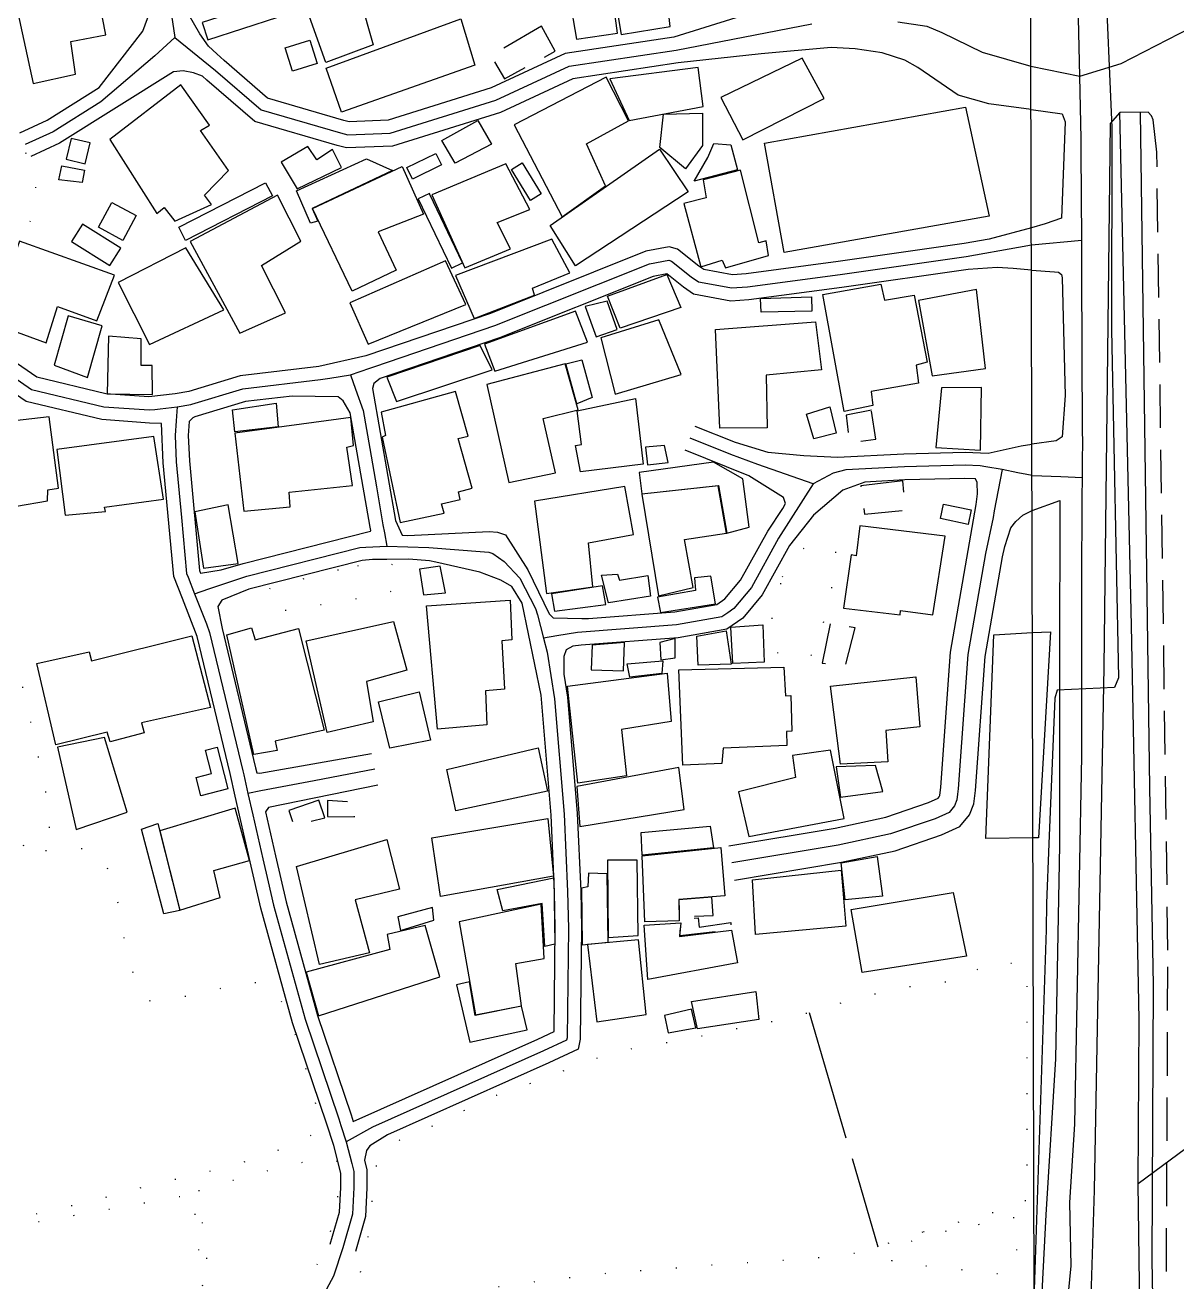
# Model space of a CAD drawing. Header units: millimetres. Extents: x 220021 to 223505, y 489325 to 491820.
# Drawn here: x 222135 to 222267.3, y 489812.1 to 489956.4 of the extents above; entities that cross this region are included whole.
import ezdxf

# ---------------------------------------------------------------- set-up
doc = ezdxf.new("R2010")
doc.units = ezdxf.units.MM
for name, pattern in [('15M2P5', [17.5, 15, -2.5]), ('5M2P5', [7.5, 5, -2.5]), ('AM4', [4, 0, -4])]:
    doc.linetypes.add(name, pattern=pattern)
for name, color, linetype in [('A0013110', 8, 'Continuous'), ('A0013117', 8, 'Continuous'), ('A0023210', 8, 'Continuous'), ('A0033324', 8, '5M2P5'), ('A0033327', 8, 'Continuous'), ('A0073340', 8, 'Continuous'), ('B0014111', 8, 'Continuous'), ('B0014112', 8, 'Continuous'), ('B0014116', 8, '5M2P5'), ('D0015112', 8, '15M2P5'), ('D0025111', 8, 'AM4'), ('F0017114', 8, 'Continuous'), ('zd001', 7, 'Continuous')]:
    doc.layers.add(name, color=color, linetype=linetype)

msp = doc.modelspace()

# ---------------------------------------------------------------- linework, layer by layer
at = {"layer": 'A0013110', "flags": 128}
for points in [[(222134.43, 489944.076), (222137.558, 489945.516), (222143.538, 489949.262), (222148.565, 489955.756), (222149.749, 489958.949), (222150.068, 489962.826), (222150.109, 489964.154), (222150.294, 489970.049), (222150.391, 489971.897), (222151.265, 489982.222), (222151.342, 489986.669), (222150.949, 489992.184), (222150.643, 489993.498), (222148.683, 489997.676), (222147.016, 489998.221), (222146.218, 489998.147), (222145.224, 489997.886), (222140.324, 489997.531), (222124.852, 489996.244), (222111.964, 489993.919)], [(222223.149, 489959.288), (222209.546, 489955.059), (222197.068, 489953.169), (222188.55, 489949.219), (222176.715, 489945.519), (222172.267, 489945.341), (222171.651, 489945.499), (222162.889, 489948.053), (222157.897, 489952.36), (222157.06, 489953.124), (222156.11, 489954.024), (222155.105, 489955.434), (222153.815, 489957.681)], [(222250.563, 489946.732), (222245.73, 489947.4), (222242.187, 489948.404), (222237.576, 489951.583), (222236.048, 489952.416), (222233.469, 489953.243), (222230.379, 489953.715), (222227.602, 489953.862), (222219.582, 489953.153), (222210.054, 489952.101), (222197.941, 489950.267), (222189.633, 489946.415), (222177.231, 489942.537), (222171.948, 489942.326), (222170.859, 489942.605), (222161.423, 489945.356), (222155.905, 489950.116), (222155.406, 489950.572), (222154.39, 489950.975), (222153.182, 489951.192), (222152.09, 489951.078), (222138.987, 489942.871), (222135.684, 489941.351)], [(222250.599, 489933.167), (222245.759, 489931.855), (222242.885, 489931.347), (222228.428, 489929.288), (222217.855, 489927.858), (222216.271, 489927.759), (222212.975, 489928.377), (222212.426, 489928.752), (222209.957, 489930.721), (222209.016, 489930.956), (222206.331, 489930.482), (222188.475, 489923.332), (222174.152, 489918.454), (222168.773, 489917.22), (222159.721, 489916.144), (222153.849, 489914.357), (222152.272, 489914.078), (222149.261, 489913.74), (222144.312, 489914.096), (222136.383, 489915.988), (222131.791, 489919.138)], [(222250.612, 489928.31), (222248.5, 489928.503), (222246.661, 489928.617), (222243.357, 489928.384), (222228.84, 489926.316), (222218.151, 489924.871), (222216.085, 489924.741), (222211.803, 489925.545), (222210.643, 489926.337), (222208.734, 489927.86), (222207.158, 489927.582), (222189.517, 489920.518), (222175.805, 489915.848), (222175.087, 489915.279), (222174.935, 489914.711), (222177.575, 489899.538), (222178.325, 489897.873), (222178.977, 489897.822), (222188.344, 489898.273), (222189.291, 489898.194), (222190.221, 489897.909), (222192.779, 489893.86), (222195.225, 489888.826), (222195.67, 489888.34), (222198.985, 489888.286), (222199.757, 489888.296), (222209.656, 489889.057), (222214.461, 489889.883), (222215.414, 489890.549), (222217.206, 489892.699), (222220.324, 489898.324), (222222.065, 489900.913), (222222.35, 489901.492), (222222.148, 489902.163), (222218.161, 489904.679), (222215.581, 489905.691), (222210.844, 489907.6)], [(222170.089, 489816.399), (222171.15, 489820.103), (222171.289, 489822.942), (222171.288, 489824.564), (222170.482, 489827.743), (222169.633, 489830.325), (222165.754, 489841.82), (222162.124, 489855.002), (222160.88, 489860.333), (222159.172, 489867.86), (222158.581, 489870.463), (222154.797, 489886.231), (222153.106, 489890.575), (222152.119, 489893.112), (222150.906, 489906.167), (222150.691, 489910.688), (222149.322, 489910.728), (222143.854, 489911.121), (222135.145, 489913.199), (222130.094, 489916.664)], [(222211.966, 489910.383), (222216.577, 489908.524), (222220.348, 489907.388), (222224.468, 489906.999), (222228.321, 489906.798), (222235.965, 489907.189), (222242.995, 489907.381), (222245.645, 489907.273), (222249.416, 489908.108), (222250.664, 489908.288)], [(222215.863, 489862.185), (222228.049, 489864.208), (222233.886, 489865.468), (222238.804, 489867.141), (222239.897, 489867.636), (222240.016, 489867.78), (222240.083, 489867.949), (222240.186, 489868.892), (222241.311, 489884.403), (222244.275, 489901.37), (222244.414, 489902.612), (222244.371, 489903.908), (222244.166, 489904.331), (222242.975, 489904.379), (222236.082, 489904.191), (222231.479, 489903.956), (222228.944, 489903.024), (222225.573, 489900.149), (222222.831, 489896.66), (222219.692, 489890.996), (222217.461, 489888.32), (222215.629, 489887.04), (222210.026, 489886.077), (222198.909, 489885.222), (222197.936, 489885.099), (222197.183, 489884.676), (222196.9, 489883.919), (222196.914, 489881.874), (222197.318, 489879.237), (222198.447, 489865.901), (222198.846, 489856.987), (222198.925, 489852.694), (222198.772, 489839.956), (222198.556, 489838.821), (222195.184, 489837.249), (222176.645, 489828.965), (222174.637, 489827.692), (222174.255, 489827.182), (222174.007, 489826.046), (222174.287, 489824.94), (222174.289, 489822.87), (222174.129, 489819.611), (222172.973, 489815.573)], [(222216.518, 489858.239), (222228.798, 489860.278), (222234.956, 489861.607), (222240.277, 489863.417), (222242.398, 489864.378), (222243.504, 489865.726), (222244, 489866.976), (222244.17, 489868.529), (222245.286, 489883.913), (222247.286, 489895.364), (222247.54, 489896.568), (222248.251, 489898.687), (222248.801, 489899.428), (222249.635, 489900.165), (222250.684, 489900.684)], [(222175.556, 489869.154), (222162.988, 489866.584), (222162.651, 489866.084), (222163.803, 489861.006), (222165.032, 489855.741), (222168.624, 489842.698), (222172.479, 489831.273), (222172.732, 489830.502), (222193.938, 489839.979), (222195.783, 489840.838), (222195.925, 489852.685), (222195.847, 489856.892), (222195.452, 489865.707), (222194.287, 489879.482), (222192.114, 489890.034), (222190.924, 489891.974), (222189.66, 489892.673), (222187.277, 489893.589), (222182.219, 489894.76), (222181.485, 489894.924), (222179.115, 489895.11), (222176.596, 489895.075), (222174.943, 489895.052), (222173.729, 489894.955), (222160.724, 489891.666), (222157.641, 489890.389), (222157.155, 489889.671), (222157.666, 489887.129), (222161.503, 489871.145), (222161.638, 489870.547), (222162.007, 489870.508), (222174.83, 489872.77)]]:
    msp.add_lwpolyline(points, dxfattribs=at)
at = {"layer": 'A0013110'}
for points in [[(222250.563, 489946.732), (222254.143, 489946.238), (222254.487, 489945.342), (222254.06, 489934.283), (222252.188, 489933.598), (222250.599, 489933.167)], [(222251.409, 489624.656), (222253.909, 489628.822), (222257.026, 489637.981), (222259.197, 489646.449), (222262.141, 489658.443), (222263.657, 489667.756), (222264.507, 489677.132), (222264.801, 489689.446), (222264.826, 489711.998), (222264.035, 489733.984), (222262.857, 489823.4), (222262.974, 489842.212), (222262.09, 489887.466), (222260.747, 489946.389), (222259.643, 489945.144), (222258.925, 489882.699), (222257.799, 489822.633), (222257.373, 489809.152), (222257.35, 489808.68), (222257.262, 489807.342), (222256.988, 489806.033), (222250.962, 489794.944)], [(222250.612, 489928.31), (222253.255, 489928.115), (222253.718, 489928.059), (222254.043, 489927.8), (222254.132, 489927.409), (222254.491, 489913.905), (222254.151, 489909.147), (222253.448, 489908.688), (222250.664, 489908.288)], [(222250.684, 489900.684), (222253.854, 489901.847), (222253.831, 489883.083), (222253.848, 489862.236), (222253.362, 489837.722), (222252.247, 489819.798), (222251.842, 489811.629), (222251.695, 489806.952), (222250.937, 489804.477)]]:
    msp.add_lwpolyline(points, dxfattribs=at)
at = {"layer": 'A0013110', "flags": 128}
msp.add_lwpolyline([(222157.563, 489893.881), (222160.066, 489894.594), (222174.716, 489898.299), (222174.73, 489898.394), (222174.661, 489898.785), (222172.38, 489911.897), (222171.566, 489913.273), (222170.987, 489913.736), (222165.693, 489913.833), (222160.34, 489913.197), (222154.55, 489911.435), (222154.312, 489911.322), (222153.873, 489910.899), (222153.761, 489909.293), (222153.9, 489906.377), (222155.067, 489893.808), (222155.184, 489893.508)], close=True, dxfattribs=at)
at = {"layer": 'A0013117', "flags": 128}
msp.add_lwpolyline([(222171.531, 489815.986), (222170.444, 489812.756), (222166.919, 489806.19), (222166.55, 489804.242), (222166.18, 489802.294), (222166.45, 489800.334), (222166.818, 489797.654), (222167.537, 489792.06), (222167.915, 489784.953), (222168.696, 489780.129), (222170.521, 489777.476), (222173.144, 489775.313), (222181.006, 489770.853), (222188.897, 489765.793), (222190.36, 489764.328), (222191.823, 489762.863), (222194.651, 489759.773), (222197.375, 489755.725), (222200.31, 489749.799), (222205.059, 489740.718), (222209.162, 489733.271), (222210.633, 489730.935), (222214.076, 489728.093)], dxfattribs=at)
at = {"layer": 'A0023210'}
for points in [[(222250.55, 489951.72), (222256.16, 489950.59), (222260.908, 489952.034), (222272.98, 489958.25), (222285.32, 489967.14), (222285.955, 489967.597), (222287.07, 489968.4), (222303.662, 489978.334), (222310.69, 489981.99), (222312.036, 489982.766), (222312.06, 489982.78), (222315.41, 489985.22), (222316.44, 489985.97), (222319.152, 489988.266), (222319.9, 489988.9), (222321.51, 489990.25), (222330.58, 489998.23)], [(222254.856, 489810.784), (222255.183, 489813.939), (222255.02, 489821.22), (222255.58, 489830.18), (222256.39, 489872.47), (222256.38, 489882.89), (222256.39, 489892.27), (222256.45, 489902.08), (222256.45, 489902.11), (222256.462, 489904.477), (222256.47, 489906.06), (222256.49, 489908.94), (222256.483, 489909.437), (222256.48, 489909.69), (222256.394, 489928.135), (222256.377, 489931.735), (222256.33, 489941.93), (222256.3, 489943.37), (222256.16, 489950.59), (222256.025, 489957.231)], [(222250.604, 489931.187), (222256.377, 489931.735)], [(222250.674, 489904.704), (222250.088, 489904.82), (222249.035, 489905.029), (222247.233, 489905.386), (222245.358, 489905.703), (222244.737, 489905.808), (222242.985, 489905.88), (222236.023, 489905.69), (222229.298, 489905.346), (222227.831, 489904.977), (222225.547, 489903.752), (222221.578, 489897.492), (222218.449, 489891.847), (222216.438, 489889.434), (222215.742, 489888.948), (222215.045, 489888.462), (222209.841, 489887.567), (222198.46, 489886.692), (222196.091, 489886.289), (222194.575, 489886.031)], [(222250.674, 489904.704), (222253.965, 489904.575), (222256.462, 489904.477)]]:
    msp.add_lwpolyline(points, dxfattribs=at)
at = {"layer": 'A0023210', "flags": 128}
for points in [[(222151.634, 489959.131), (222152.22, 489955.001), (222156.901, 489951.237), (222162.156, 489946.705), (222171.255, 489944.052), (222172.107, 489943.834), (222176.973, 489944.028), (222189.092, 489947.817), (222197.505, 489951.718), (222209.8, 489953.58), (222225.376, 489956.575)], [(222235.267, 489956.825), (222238.576, 489956.326), (222240.32, 489955.582), (222244.949, 489953.324), (222250.55, 489951.72)], [(222152.22, 489955.001), (222149.939, 489952.921), (222143.742, 489947.62), (222138.272, 489944.194), (222136.665, 489943.454), (222135.057, 489942.713)], [(222130.942, 489917.901), (222135.764, 489914.594), (222144.083, 489912.608), (222149.291, 489912.234), (222149.92, 489912.305), (222150.548, 489912.375), (222152.487, 489912.593), (222154.075, 489912.874), (222154.2, 489912.896), (222160.03, 489914.671), (222168.979, 489915.734), (222169.516, 489915.819), (222170.052, 489915.904), (222172.411, 489916.277), (222174.636, 489917.034), (222175.205, 489917.228), (222188.996, 489921.925), (222206.744, 489929.032), (222208.963, 489929.423), (222209.278, 489929.345), (222211.535, 489927.544), (222212.389, 489926.961), (222214.284, 489926.606), (222216.178, 489926.25), (222218.003, 489926.364), (222228.634, 489927.802), (222243.121, 489929.866), (222249.109, 489930.923), (222250.604, 489931.187)], [(222172.411, 489916.277), (222172.994, 489914.616), (222173.856, 489912.163), (222174.617, 489907.791), (222175.378, 489903.418), (222176.138, 489899.044), (222176.303, 489898.112), (222176.575, 489896.575)], [(222152.487, 489912.593), (222152.375, 489910.983), (222152.258, 489909.309), (222152.403, 489906.272), (222152.998, 489899.866), (222153.593, 489893.46), (222153.764, 489893.021), (222154.504, 489891.119), (222155.472, 489888.631), (222155.852, 489887.656), (222156.231, 489886.68), (222160.042, 489870.803), (222160.149, 489870.329), (222160.634, 489868.192), (222161.195, 489865.72), (222162.341, 489860.67), (222162.96, 489858.021), (222163.578, 489855.372), (222167.189, 489842.259), (222171.056, 489830.799), (222171.299, 489830.06), (222171.923, 489828.162), (222172.549, 489825.691), (222172.788, 489824.752), (222172.789, 489823.829), (222172.789, 489822.906), (222172.639, 489819.857), (222171.531, 489815.986)], [(222225.547, 489903.752), (222219.188, 489905.99), (222216.079, 489907.108), (222211.405, 489908.992)], [(222247.233, 489905.386), (222246.337, 489900.645), (222246.195, 489899.89), (222245.322, 489895.742), (222243.299, 489884.158), (222242.178, 489868.711), (222242.11, 489868.087), (222242.041, 489867.463), (222241.76, 489866.753), (222241.148, 489866.007), (222239.541, 489865.279), (222234.421, 489863.537), (222228.424, 489862.243), (222216.19, 489860.212)], [(222154.504, 489891.119), (222156.127, 489891.671), (222160.492, 489893.155), (222173.484, 489896.44), (222174.161, 489896.494), (222176.575, 489896.575), (222181.391, 489896.423), (222187.81, 489895.931), (222188.284, 489895.892), (222188.749, 489895.749), (222190.044, 489894.83), (222191.852, 489892.917), (222193.67, 489889.43), (222193.865, 489888.695), (222194.575, 489886.031), (222195.01, 489884.398), (222195.828, 489879.06), (222196.949, 489865.804), (222197.346, 489856.94), (222197.425, 489852.689), (222197.35, 489846.398), (222197.274, 489840.107), (222197.226, 489839.856), (222194.561, 489838.614), (222174.937, 489829.845), (222171.923, 489828.162)], [(222175.193, 489870.963), (222168.233, 489869.638), (222165.171, 489869.055), (222162.109, 489868.472), (222160.634, 489868.192)]]:
    msp.add_lwpolyline(points, dxfattribs=at)
at = {"layer": 'A0033324'}
msp.add_lwpolyline([(222251.438, 489613.878), (222254.463, 489620.53), (222258.685, 489629.925), (222261.476, 489639.395), (222264.028, 489648.743), (222265.711, 489656.247), (222266.907, 489664.327), (222268.076, 489676.391), (222268.455, 489685.194), (222268.683, 489706.436), (222267.772, 489738.254), (222266.077, 489805.767), (222266.281, 489850.177), (222265.004, 489941.851), (222264.598, 489945.558), (222264.389, 489946.005), (222264.013, 489946.423), (222260.747, 489946.389)], dxfattribs=at)
at = {"layer": 'A0033327'}
msp.add_lwpolyline([(222251.423, 489619.541), (222256.297, 489629.374), (222259.251, 489638.688), (222261.613, 489647.596), (222263.926, 489657.345), (222265.282, 489666.042), (222266.292, 489676.762), (222266.628, 489687.32), (222266.755, 489709.217), (222265.904, 489736.119), (222264.467, 489814.584), (222264.628, 489846.195), (222264.186, 489868.822), (222263.134, 489946.414)], dxfattribs=at)
at = {"layer": 'A0073340'}
msp.add_lwpolyline([(222287.786, 489854.289), (222289.026, 489763.599), (222276.565, 489755.745), (222276.866, 489742.097), (222264.035, 489733.984), (222262.857, 489823.4), (222275.633, 489832.826), (222274.968, 489845.716)], close=True, dxfattribs=at)
at = {"layer": 'B0014111', "flags": 128}
msp.add_lwpolyline([(222243.031, 489947.016), (222245.743, 489934.496), (222222.223, 489930.331), (222219.962, 489942.893)], close=True, dxfattribs=at)
at = {"layer": 'B0014111'}
msp.add_lwpolyline([(222250.721, 489886.682), (222252.813, 489886.756), (222251.413, 489863.075), (222250.783, 489863.077)], dxfattribs=at)
at = {"layer": 'B0014111', "flags": 128}
msp.add_lwpolyline([(222250.783, 489863.077), (222245.35, 489863.027), (222246.278, 489886.41), (222250.721, 489886.682)], dxfattribs=at)
at = {"layer": 'B0014112', "flags": 128}
for points in [[(222177.085, 489967.551), (222178.581, 489961.494), (222173.502, 489959.478), (222174.996, 489954.159), (222169.583, 489952.144), (222165.636, 489963.223)], [(222143.252, 489960.821), (222134.014, 489958.749), (222135.971, 489949.749), (222140.818, 489950.794), (222140.283, 489954.55), (222144.328, 489955.312)], [(222199.051, 489960.702), (222199.057, 489959.813), (222197.542, 489959.538), (222198.367, 489954.821), (222203.063, 489955.517), (222202.368, 489960.683)], [(222208.535, 489961.564), (222202.573, 489960.795), (222203.484, 489955.368), (222209.137, 489956.282)], [(222163.43, 489959.346), (222155.392, 489956.749), (222156.037, 489954.752), (222164.075, 489957.349)], [(222185.066, 489957.144), (222186.667, 489951.839), (222171.385, 489946.425), (222169.607, 489951.5)], [(222167.726, 489954.718), (222168.565, 489952.037), (222165.737, 489951.152), (222164.898, 489953.833)], [(222224.278, 489952.644), (222214.937, 489948.116), (222217.446, 489943.263), (222226.798, 489948.018)], [(222201.762, 489950.462), (222191.196, 489944.989), (222196.701, 489934.419), (222201.692, 489937.982), (222199.511, 489942.813), (222204.322, 489945.459)], [(222212.351, 489951.575), (222202.179, 489950.26), (222204.396, 489945.491), (222212.914, 489947.106)], [(222152.916, 489949.588), (222144.77, 489943.302), (222150.152, 489934.808), (222151.013, 489935.484), (222152.223, 489933.903), (222156.431, 489935.83), (222155.623, 489936.914), (222158.404, 489939.727), (222155.183, 489944.332), (222156.22, 489944.95)], [(222212.837, 489946.311), (222212.84, 489942.609), (222210.89, 489939.949), (222207.947, 489942.389), (222208.369, 489946.196)], [(222187.02, 489945.494), (222188.614, 489942.78), (222184.441, 489940.569), (222182.901, 489943.19)], [(222140.323, 489943.426), (222139.747, 489941.044), (222141.921, 489940.518), (222142.498, 489942.9)], [(222167.513, 489942.497), (222164.446, 489940.698), (222166.277, 489937.62), (222171.381, 489940.085), (222170.34, 489942.155), (222168.54, 489940.984)], [(222182.22, 489941.71), (222182.867, 489940.375), (222179.539, 489938.76), (222178.892, 489940.095)], [(222207.896, 489942.194), (222211.168, 489937.283), (222198.241, 489928.787), (222195.344, 489933.41)], [(222214.136, 489942.861), (222216.1, 489942.691), (222216.852, 489939.807), (222211.867, 489938.506), (222213.451, 489941.221)], [(222174.257, 489941.074), (222177.217, 489939.747), (222168.019, 489935.377), (222168.661, 489933.933), (222167.819, 489933.682), (222166.201, 489937.415)], [(222178.357, 489940.206), (222180.772, 489934.724), (222175.603, 489932.683), (222177.669, 489928.306), (222172.59, 489925.887), (222168.062, 489935.373)], [(222190.251, 489940.525), (222181.753, 489936.931), (222185.534, 489928.58), (222190.768, 489930.757), (222189.253, 489933.785), (222193.004, 489935.244)], [(222192.132, 489940.611), (222194.303, 489937.059), (222193.066, 489936.303), (222190.895, 489939.855)], [(222217.209, 489939.777), (222212.901, 489938.675), (222213.237, 489936.595), (222210.678, 489935.943), (222212.634, 489928.663), (222215.081, 489929.455), (222215.465, 489928.569), (222220.424, 489929.988), (222220.128, 489931.65), (222219.3, 489931.435)], [(222162.664, 489938.338), (222163.446, 489936.813), (222153.473, 489931.702), (222152.691, 489933.226)], [(222144.999, 489936.082), (222147.806, 489934.573), (222146.268, 489931.712), (222143.461, 489933.221)], [(222164.031, 489936.91), (222153.987, 489931.584), (222159.68, 489921.05), (222164.928, 489923.407), (222162.175, 489928.821), (222166.704, 489931.636)], [(222181.479, 489937.102), (222180.176, 489936.472), (222184.013, 489928.54), (222185.26, 489929.143), (222181.537, 489936.984)], [(222141.626, 489933.593), (222140.369, 489931.583), (222144.782, 489928.823), (222146.039, 489930.833)], [(222134.387, 489931.637), (222131.076, 489922.266), (222137.463, 489919.934), (222138.778, 489924.131), (222143.276, 489922.481), (222145.294, 489927.734)], [(222195.522, 489931.867), (222184.45, 489927.682), (222186.61, 489922.752), (222193.547, 489925.436), (222193.306, 489926.207), (222197.582, 489928.004)], [(222153.511, 489930.851), (222145.735, 489926.874), (222149.313, 489919.764), (222157.844, 489923.729)], [(222183.323, 489929.371), (222172.344, 489924.531), (222174.428, 489919.808), (222185.651, 489924.335)], [(222208.742, 489927.781), (222210.329, 489924.021), (222203.361, 489921.634), (222201.908, 489925.312)], [(222233.31, 489926.683), (222233.743, 489924.866), (222237.136, 489925.437), (222238.642, 489917.708), (222237.371, 489917.386), (222237.631, 489915.313), (222232.219, 489914.363), (222232.404, 489912.74), (222229.119, 489912.061), (222226.66, 489925.479)], [(222244.281, 489926.065), (222237.651, 489924.821), (222239.216, 489916.169), (222245.318, 489917.017)], [(222201.882, 489924.74), (222199.374, 489924.117), (222200.633, 489920.644), (222203.048, 489921.49)], [(222225.336, 489925.217), (222225.394, 489923.577), (222219.556, 489923.464), (222219.498, 489925.047)], [(222139.985, 489923.061), (222138.373, 489917.367), (222142.217, 489915.974), (222143.873, 489921.897)], [(222198.229, 489923.568), (222187.786, 489919.809), (222189, 489916.691), (222199.61, 489920.037)], [(222207.827, 489922.592), (222201.15, 489920.521), (222202.812, 489914.068), (222210.37, 489916.318)], [(222225.815, 489922.361), (222226.513, 489916.849), (222220.159, 489916.241), (222220.255, 489910.165), (222214.83, 489910.128), (222214.333, 489921.465)], [(222144.627, 489920.713), (222144.478, 489914.093), (222149.669, 489914.015), (222149.648, 489917.361), (222148.371, 489917.355), (222148.375, 489920.391)], [(222187.306, 489919.631), (222176.575, 489916.014), (222177.688, 489913.2), (222188.673, 489916.853)], [(222197.071, 489917.537), (222188.07, 489915.166), (222190.575, 489903.888), (222195.958, 489905.033), (222194.541, 489911.244), (222198.55, 489912.257)], [(222198.957, 489917.99), (222200.179, 489913.649), (222198.408, 489912.954), (222197.133, 489917.552)], [(222184.45, 489914.351), (222175.914, 489911.965), (222176.446, 489909.302), (222176.034, 489909.129), (222178.1, 489899.295), (222183.163, 489900.368), (222182.855, 489901.459), (222185.014, 489901.949), (222184.792, 489902.82), (222186.383, 489903.257), (222184.778, 489908.972), (222185.926, 489909.233)], [(222244.869, 489914.811), (222240.282, 489914.763), (222239.633, 489907.907), (222244.741, 489907.602)], [(222163.863, 489913.004), (222164.098, 489910.309), (222159.128, 489909.714), (222158.844, 489912.247)], [(222205.146, 489913.566), (222206.025, 489906.01), (222198.818, 489905.126), (222198.254, 489908.138), (222198.93, 489908.285), (222198.426, 489912.144)], [(222137.807, 489911.441), (222132.813, 489910.872), (222134.052, 489901.203), (222137.622, 489901.796), (222137.663, 489903.055), (222138.876, 489903.269)], [(222172.452, 489911.365), (222159.117, 489909.565), (222160.142, 489900.627), (222165.492, 489901.096), (222165.379, 489902.794), (222172.651, 489903.562), (222171.994, 489907.98), (222172.764, 489908.163)], [(222227.444, 489912.607), (222228.197, 489909.553), (222225.598, 489908.931), (222224.793, 489911.758)], [(222149.838, 489909.174), (222138.698, 489907.698), (222139.628, 489900.146), (222144.291, 489900.564), (222144.14, 489901.075), (222150.926, 489901.984)], [(222208.456, 489908.139), (222206.281, 489907.969), (222206.499, 489905.934), (222208.887, 489906.216)], [(222214.113, 489906.236), (222205.571, 489905.045), (222205.868, 489902.596), (222214.685, 489903.566), (222215.639, 489898.089), (222218.199, 489898.78), (222217.475, 489904.311)], [(222203.921, 489903.44), (222193.522, 489901.762), (222194.934, 489891.169), (222200.248, 489891.936), (222199.729, 489896.969), (222204.915, 489897.949)], [(222214.631, 489903.502), (222205.874, 489902.549), (222207.777, 489890.89), (222211.76, 489891.831), (222210.76, 489897.359), (222215.578, 489898.072)], [(222158.362, 489901.342), (222154.522, 489900.548), (222155.525, 489894.046), (222159.519, 489894.584)], [(222240.516, 489901.408), (222243.691, 489900.745), (222243.347, 489899.096), (222240.172, 489899.758)], [(222230.894, 489898.938), (222230.476, 489895.463), (222229.904, 489895.601), (222229.026, 489889.46), (222235.515, 489888.697), (222235.57, 489889.182), (222239.282, 489888.699), (222240.718, 489897.756)], [(222182.716, 489894.3), (222180.319, 489893.954), (222180.78, 489891.006), (222183.32, 489891.237)], [(222203.088, 489893.38), (222203.302, 489892.701), (222206.538, 489893.21), (222206.864, 489890.835), (222202.036, 489890.1), (222201.23, 489893.267)], [(222213.787, 489893.149), (222211.905, 489892.946), (222212.029, 489891.489), (222207.679, 489890.717), (222208.011, 489888.972), (222214.337, 489889.954)], [(222201.345, 489892.024), (222195.476, 489891.114), (222195.83, 489889.11), (222201.72, 489889.894)], [(222161.035, 489887.21), (222161.451, 489885.846), (222166.417, 489887.146), (222169.378, 489875.45), (222163.76, 489874.184), (222164.003, 489873.118), (222161.294, 489872.672), (222158.203, 489886.39)], [(222177.351, 489887.927), (222178.88, 489882.331), (222174.248, 489881.046), (222175.009, 489876.404), (222169.741, 489875.18), (222167.325, 489885.735)], [(222215.564, 489886.855), (222216.113, 489883.033), (222212.346, 489882.937), (222212.17, 489886.265)], [(222219.749, 489887.569), (222219.894, 489883.248), (222216.325, 489883.098), (222216.076, 489887.288)], [(222154.199, 489886.277), (222156.315, 489878.075), (222148.401, 489876.311), (222148.713, 489875.167), (222144.819, 489874.132), (222144.482, 489875.215), (222138.573, 489873.755), (222136.404, 489883.118), (222142.385, 489884.453), (222142.683, 489883.413)], [(222203.861, 489885.532), (222200.151, 489885.232), (222200.038, 489882.377), (222203.747, 489882.286)], [(222209.692, 489885.972), (222207.942, 489885.519), (222208.054, 489883.54), (222209.699, 489883.766)], [(222208.267, 489883.427), (222208.165, 489881.957), (222204.504, 489881.561), (222204.181, 489883.088)], [(222222.153, 489882.687), (222222.35, 489879.413), (222222.984, 489879.438), (222223.072, 489875.354), (222222.493, 489875.305), (222222.523, 489873.693), (222215.198, 489873.407), (222215.055, 489871.623), (222210.565, 489871.423), (222210.122, 489882.389)], [(222208.791, 489882.013), (222209.226, 489876.433), (222203.53, 489875.541), (222204.095, 489870.215), (222198.532, 489869.384), (222197.327, 489880.513)], [(222237.319, 489881.571), (222237.772, 489875.822), (222233.883, 489875.42), (222234.109, 489871.818), (222228.672, 489871.541), (222227.547, 489880.511)], [(222180.277, 489879.876), (222181.576, 489874.302), (222176.937, 489873.379), (222175.631, 489878.713)], [(222144.161, 489874.604), (222138.77, 489873.499), (222140.91, 489864.063), (222146.773, 489866.02)], [(222157.088, 489873.495), (222158.326, 489868.706), (222155.238, 489867.908), (222154.689, 489870.032), (222156.443, 489870.486), (222155.754, 489873.15)], [(222193.972, 489873.437), (222195.016, 489868.46), (222184.49, 489866.178), (222183.46, 489870.939)], [(222227.52, 489873.172), (222223.148, 489872.534), (222223.497, 489870.029), (222216.965, 489868.354), (222218.161, 489863.247), (222229.093, 489865.317)], [(222210.13, 489871.183), (222198.402, 489868.981), (222198.742, 489864.401), (222210.71, 489866.343)], [(222232.706, 489871.385), (222228.198, 489871.262), (222228.687, 489867.75), (222233.531, 489868.395)], [(222159.149, 489866.505), (222150.528, 489863.894), (222152.821, 489854.788), (222157.428, 489856.243), (222156.694, 489859.334), (222160.828, 489860.503)], [(222195.081, 489865.32), (222195.738, 489858.674), (222182.759, 489856.359), (222181.756, 489863.084)], [(222150.265, 489864.733), (222152.79, 489854.736), (222150.961, 489854.371), (222148.397, 489864.099)], [(222213.693, 489864.422), (222214.09, 489861.957), (222205.918, 489861.084), (222205.781, 489863.684)], [(222176.586, 489862.914), (222178.051, 489857.196), (222172.933, 489855.958), (222174.581, 489849.897), (222168.841, 489848.544), (222166.21, 489859.787)], [(222214.934, 489861.996), (222215.409, 489856.427), (222210.102, 489855.991), (222210.153, 489853.562), (222206.217, 489853.434), (222205.921, 489861.025)], [(222232.871, 489860.934), (222233.509, 489856.372), (222229.227, 489855.967), (222228.767, 489860.203)], [(222205.323, 489860.526), (222201.905, 489860.523), (222202.017, 489851.63), (222205.453, 489851.856)], [(222228.76, 489859.367), (222229.277, 489852.941), (222218.933, 489851.968), (222218.567, 489858.265)], [(222195.769, 489858.492), (222195.857, 489850.862), (222194.741, 489850.615), (222194.424, 489855.527), (222189.913, 489854.704), (222189.254, 489857.166)], [(222199.747, 489859.014), (222199.665, 489857.442), (222198.924, 489857.317), (222199.005, 489850.816), (222201.979, 489851.12), (222201.883, 489858.95)], [(222241.615, 489856.8), (222243.146, 489849.495), (222231.152, 489847.604), (222229.888, 489854.872)], [(222181.815, 489855.096), (222177.838, 489854.021), (222178.161, 489852.438), (222181.979, 489853.625)], [(222194.317, 489855.452), (222184.874, 489853.424), (222186.775, 489842.766), (222192.03, 489843.793), (222191.376, 489848.66), (222194.647, 489849.232)], [(222180.999, 489853.012), (222176.609, 489851.996), (222176.923, 489850.272), (222167.327, 489847.657), (222168.735, 489842.636), (222182.665, 489847.117)], [(222210.326, 489853.317), (222210.18, 489851.771), (222216.174, 489852.49), (222216.853, 489848.744), (222206.572, 489846.81), (222206.123, 489853.049)], [(222205.495, 489851.388), (222199.623, 489850.841), (222200.68, 489841.957), (222206.351, 489842.814)], [(222186.061, 489846.533), (222184.573, 489846.2), (222186.109, 489839.616), (222192.68, 489841.026), (222192.043, 489843.739), (222186.729, 489842.695)], [(222218.939, 489845.431), (222219.317, 489842.233), (222212.264, 489841.166), (222211.555, 489844.282)], [(222211.572, 489843.394), (222208.467, 489842.685), (222208.907, 489840.684), (222212.077, 489841.259)]]:
    msp.add_lwpolyline(points, close=True, dxfattribs=at)
at = {"layer": 'B0014112'}
for points in [[(222138.915, 489938.672), (222139.262, 489940.281), (222141.844, 489939.776), (222141.576, 489938.35)], [(222181.132, 489889.728), (222190.736, 489890.401), (222190.934, 489885.843), (222189.791, 489885.715), (222190.11, 489880.181), (222187.894, 489879.959), (222188.056, 489876.087), (222182.415, 489875.563)]]:
    msp.add_lwpolyline(points, close=True, dxfattribs=at)
at = {"layer": 'B0014116', "flags": 128}
for points in [[(222194.35, 489956.304), (222188.565, 489952.926), (222190.087, 489950.259), (222195.915, 489953.435)], [(222232.242, 489912.211), (222229.323, 489911.654), (222229.693, 489908.462), (222232.73, 489908.89)], [(222235.839, 489904.088), (222231, 489903.528), (222231.453, 489900.261), (222236.163, 489900.712)], [(222227.505, 489887.671), (222226.575, 489883.168), (222229.251, 489882.844), (222230.361, 489887.196)], [(222168.771, 489867.416), (222165.32, 489866.244), (222165.897, 489864.527), (222169.477, 489865.393)], [(222169.761, 489867.361), (222169.755, 489865.529), (222172.867, 489865.504), (222172.926, 489867.195)], [(222213.897, 489856.275), (222210.12, 489855.971), (222210.16, 489854.009), (222214.061, 489854.156)], [(222212.344, 489853.889), (222212.45, 489852.838), (222216.07, 489853.377), (222216.171, 489852.516), (222210.223, 489851.818), (222210.42, 489853.762)]]:
    msp.add_lwpolyline(points, close=True, dxfattribs=at)
at = {"layer": 'D0015112', "flags": 128}
msp.add_lwpolyline([(222225.089, 489843.044), (222232.969, 489816.125)], dxfattribs=at)
at = {"layer": 'D0025111', "flags": 128}
for points in [[(222102.352, 489991.995), (222101.943, 489991.897), (222099.714, 489991.335), (222097.792, 489990.807), (222095.671, 489990.3), (222093.574, 489989.603), (222092.017, 489988.889), (222088.947, 489987.24), (222087.578, 489986.302), (222086.194, 489985.223), (222084.887, 489984.37), (222083.585, 489983.156), (222082.221, 489981.857), (222079.844, 489979.793), (222076.197, 489977.596), (222073.374, 489975.576), (222071.939, 489974.443), (222070.628, 489973.261), (222069.351, 489972.428), (222068.097, 489972.024), (222066.886, 489971.774), (222065.622, 489971.644), (222064.562, 489971.628), (222063.249, 489971.597), (222061.52, 489971.711), (222059.718, 489971.86), (222057.839, 489971.988), (222056.398, 489972.309), (222054.942, 489972.706), (222053.12, 489973.104), (222051.4, 489973.337), (222048.785, 489973.666), (222043.163, 489974.148), (222037.71, 489975.178), (222035.766, 489975.533), (222034.404, 489975.576), (222031.872, 489975.595), (222029.758, 489975.738), (222028.123, 489975.994), (222026.518, 489976.322), (222024.894, 489976.773), (222023.026, 489977.375), (222021.348, 489978.078), (222019.444, 489979.066), (222017.886, 489979.998), (222016.065, 489980.871), (222014.066, 489981.721), (222011.953, 489982.673), (222010.465, 489983.343), (222009.023, 489983.96), (222007.847, 489984.382), (222006.446, 489984.553), (222005.322, 489984.599), (222003.074, 489983.897), (222001.308, 489983.154), (221997.784, 489981.394), (221995.311, 489980.402), (221993.206, 489979.759), (221990.735, 489979.16), (221987.943, 489978.537), (221985.532, 489978.044), (221983.178, 489977.633), (221980.288, 489977.457), (221975.473, 489976.711), (221973.06, 489976.037), (221970.267, 489975.294), (221967.691, 489974.699), (221965.4, 489974.07), (221963.091, 489973.506), (221957.716, 489971.77), (221956.015, 489970.909), (221954.377, 489969.912), (221953.45, 489969.138), (221952.689, 489968.157), (221952.17, 489967.168), (221951.926, 489964.436), (221952.264, 489960.007), (221952.425, 489958.28), (221952.624, 489955.785), (221952.846, 489953.808), (221953.012, 489951.575), (221953.032, 489949.94), (221953.03, 489947.431), (221953.026, 489945.026), (221953.023, 489943.097), (221953.094, 489940.678), (221953.255, 489938.645), (221953.502, 489936.416), (221953.814, 489933.678), (221954.27, 489930.22), (221954.772, 489925.733), (221955.203, 489922.448), (221955.695, 489918.866), (221956.001, 489916.2), (221956.168, 489914.964), (221956.224, 489913.249), (221956.431, 489912.105), (221956.964, 489911.108), (221957.746, 489910.661), (221958.805, 489910.418), (221959.893, 489910.415), (221961.594, 489910.638), (221963.486, 489911.015), (221966.238, 489911.708), (221969.097, 489912.569), (221971.291, 489913.182), (221973.657, 489913.812), (221975.69, 489914.148), (221977.581, 489914.194), (221979.341, 489913.854), (221980.741, 489913.024), (221981.408, 489912.043), (221983.446, 489908.321), (221984.23, 489906.129), (221984.855, 489904.058), (221985.141, 489902.364), (221985.217, 489900.226), (221985.223, 489898.013), (221985.221, 489896.362), (221984.73, 489891.869), (221984.125, 489889.751), (221983.369, 489887.843), (221982.462, 489886.072), (221981.121, 489884.041), (221979.8, 489882.253), (221978.317, 489880.393), (221976.788, 489878.681), (221975.264, 489877.067), (221973.774, 489875.477), (221971.785, 489873.823), (221970.076, 489872.433), (221967.852, 489870.824), (221965.823, 489869.382), (221964.14, 489868.24), (221961.45, 489866.366), (221958.916, 489864.791), (221954.647, 489861.926), (221953.131, 489861.035), (221946.218, 489859.195), (221944.12, 489858.692), (221942.083, 489858.376), (221939.406, 489858.232), (221937.638, 489858.139), (221936.355, 489858.115), (221927.877, 489860.883), (221925.852, 489862.183), (221922.296, 489865.395), (221920.562, 489867.311), (221918.969, 489869.316), (221917.438, 489871.326), (221916.071, 489873.166), (221914.387, 489875.489), (221913.141, 489877.593), (221912.291, 489879.618), (221910.918, 489882.654), (221910.259, 489883.518), (221909.65, 489883.994), (221908.911, 489884.279), (221907.71, 489884.602), (221906.158, 489885.052), (221904.54, 489885.813), (221903.295, 489886.714), (221901.728, 489887.833), (221900.209, 489889.26), (221898.628, 489890.911), (221897.454, 489892.532), (221893.253, 489897.754), (221891.672, 489899.501), (221890.007, 489901.134), (221888.172, 489902.757), (221886.69, 489904.146), (221885.066, 489905.587), (221883.371, 489906.832), (221881.775, 489907.768), (221879.819, 489908.673), (221878.037, 489909.289), (221876.348, 489909.787), (221874.153, 489910.369), (221872.346, 489910.803), (221870.189, 489911.184), (221868.371, 489911.486), (221864.804, 489911.5), (221862.875, 489911.211), (221860.797, 489910.713), (221858.94, 489910.12), (221857.226, 489909.297), (221855.874, 489908.354), (221854.302, 489907.099), (221852.831, 489905.893), (221851.662, 489904.841), (221849.95, 489903.526), (221848.702, 489902.47), (221846.148, 489900.809), (221844.296, 489900.186), (221842.862, 489899.776), (221841.187, 489899.409), (221839.908, 489899.382), (221838.742, 489899.781), (221837.292, 489900.536), (221835.67, 489901.456), (221834.227, 489902.519), (221832.878, 489903.803), (221831.383, 489905.492), (221830.02, 489907.019), (221828.143, 489908.795), (221826.554, 489910.403), (221824.691, 489912.136), (221823.265, 489913.475), (221821.554, 489915.004), (221820.165, 489916.303), (221818.533, 489917.648), (221816.524, 489919.164), (221815.374, 489920.099), (221812.782, 489922.989), (221811.006, 489924.894), (221809.822, 489926.549), (221808.709, 489928.382), (221807.63, 489930.151), (221806.649, 489932.081), (221805.75, 489934.077), (221805.087, 489936.202), (221804.153, 489939.934), (221802.98, 489943.058), (221801.556, 489947.602), (221800.768, 489949.375), (221798.989, 489951.615), (221798.077, 489952.233), (221797.022, 489952.66), (221795.873, 489952.901), (221794.278, 489953.173), (221792.618, 489953.432), (221791.078, 489953.537), (221788.25, 489953.573), (221786.797, 489953.576), (221784.534, 489953.658), (221782.645, 489953.675), (221780.032, 489953.685), (221777.531, 489953.807), (221775.713, 489954.076), (221773.706, 489954.589), (221771.173, 489955.515), (221768.709, 489956.247), (221766.658, 489957.001), (221764.867, 489957.604), (221760.491, 489959.063), (221758.459, 489959.873), (221756.329, 489960.827), (221752.86, 489964.487), (221751.214, 489967.261), (221750.217, 489968.878), (221749.12, 489971.757), (221748.049, 489975.176), (221746.972, 489980.074), (221746.125, 489984.766), (221745.578, 489988.742), (221745.376, 489993.042), (221745.254, 489994.652), (221745.176, 489996.609), (221744.987, 489998.129), (221744.635, 490000.024), (221744.208, 490001.302), (221743.334, 490002.457), (221742.771, 490003.068), (221741.61, 490003.847), (221739.385, 490004.97), (221736.325, 490006.006), (221734.034, 490006.603), (221731.226, 490006.714), (221729.188, 490006.726), (221727.943, 490006.681), (221726.894, 490006.338), (221725.578, 490005.653), (221724.516, 490004), (221724.399, 490003.516), (221723.383, 490002.626), (221722.091, 490002.192), (221718.651, 490001.257), (221711.007, 489999.09), (221708.717, 489997.715), (221705.998, 489995.938), (221701.995, 489990.776), (221696.618, 489983.073), (221692.786, 489980.322), (221689.914, 489979.204), (221688.142, 489977.612), (221685.707, 489972.186), (221685.063, 489969.672), (221684.697, 489966.867), (221684.383, 489963.78), (221684.344, 489961.068), (221684.335, 489956.455), (221684.335, 489953.88), (221684.331, 489948.08), (221684.495, 489943.986), (221684.531, 489940.579), (221684.517, 489935.632), (221684.495, 489932.369), (221684.529, 489927.588), (221684.347, 489920.465), (221683.935, 489910.352), (221683.546, 489906.734), (221683.336, 489900.409), (221683.329, 489897.157), (221683.425, 489890.814), (221683.239, 489880.227), (221683.443, 489867.548), (221683.619, 489861.893), (221683.511, 489858.515), (221682.843, 489856.814), (221682.255, 489855.814), (221681.675, 489855.139), (221681.11, 489854.668), (221677.056, 489853.85), (221673.595, 489853.405), (221670.579, 489852.315), (221668.551, 489850.803), (221665.567, 489846.507), (221661.667, 489840.072), (221657.203, 489832.44), (221653.597, 489828.224), (221646.661, 489822.894), (221635.916, 489815.184), (221635.365, 489814.868), (221634.969, 489814.393), (221635.758, 489812.262), (221637.918, 489808.22), (221640.393, 489799.244), (221640.742, 489795.963), (221640.643, 489785.936), (221639.547, 489778.656), (221636.772, 489772.047), (221633.296, 489765.572), (221629.855, 489761.183), (221628.505, 489760.8), (221626.411, 489760.267), (221624.183, 489759.406), (221620.763, 489757.953), (221617.26, 489755.914), (221613.656, 489753.487), (221609.647, 489749.563), (221604.207, 489743.242), (221598.769, 489736.546), (221591.815, 489727.881), (221586.996, 489720.526), (221583.088, 489714.005), (221579.11, 489709.063), (221573.324, 489705.167), (221570.285, 489703.084), (221569.308, 489702.02), (221568.85, 489700.87), (221568.311, 489698.687), (221568.484, 489695.92), (221572.069, 489688.551), (221573.075, 489687.712), (221573.744, 489687.211), (221575.099, 489686.482), (221576.056, 489686.301), (221576.873, 489686.207), (221578.696, 489686.154), (221581.442, 489686.629), (221584.559, 489687.456), (221586.211, 489688.156), (221588.042, 489688.502), (221588.597, 489688.951), (221589.059, 489689.832), (221589.268, 489690.652), (221589.626, 489692.094), (221590.291, 489694.007), (221591.53, 489695.682), (221593.331, 489697.547), (221599.26, 489700.242), (221603.111, 489701.644), (221605.796, 489702.18), (221607.483, 489702.386), (221611.736, 489702.655), (221614.136, 489702.626), (221616.528, 489702.591), (221621.101, 489702.456), (221625.09, 489702.084), (221627.453, 489701.459), (221629.718, 489700.754), (221632.422, 489699.06), (221639.435, 489694.576), (221645.873, 489690.215), (221646.995, 489689.501), (221652.162, 489687.883), (221660.255, 489686.131), (221667.328, 489683.73), (221674.524, 489680.857), (221680.003, 489678.242), (221688.708, 489674.526), (221695.137, 489671.283), (221698.151, 489670.413), (221699.928, 489670.285), (221705.603, 489668.824), (221711.324, 489666.889), (221715.18, 489666.081), (221716.09, 489666.131), (221718.865, 489666.929), (221719.546, 489667.767), (221720.549, 489669.676), (221722.882, 489674.328), (221726.154, 489681.171), (221728.363, 489684.255), (221729.671, 489686.084), (221731.799, 489687.891), (221736.392, 489689.753), (221738.422, 489690.157), (221741.669, 489691.879), (221748.906, 489696.457), (221755.665, 489701.536), (221761.964, 489706.381), (221767.482, 489711.882), (221772.862, 489719.028), (221778.56, 489727.13), (221783.898, 489734.955), (221788.506, 489739.961), (221794.718, 489745.439), (221801.182, 489750.288), (221805.066, 489752.086), (221806.797, 489752.472), (221811.111, 489752.873), (221813.442, 489752.403), (221818.076, 489749.817), (221824.015, 489746.32), (221826.259, 489745.227), (221828.672, 489744.901), (221831.284, 489744.696), (221833.547, 489744.848), (221837.638, 489745.609), (221840.446, 489746.465), (221847.854, 489749.971), (221856.087, 489754.476), (221862.166, 489756.623), (221862.713, 489756.651), (221863.076, 489756.471), (221863.511, 489756.01), (221863.921, 489755.502), (221864.423, 489754.854), (221864.829, 489754.001), (221867.177, 489746.896), (221871.994, 489732.866), (221876.049, 489721.532), (221878.231, 489717.216), (221879.427, 489715.362), (221880.059, 489714.616), (221882.722, 489712.598), (221887.845, 489709.865), (221894.268, 489707.285), (221898.522, 489705.855), (221900.734, 489705.384), (221902.101, 489705.087), (221903.442, 489705.01), (221905.22, 489705.152), (221906.882, 489705.636), (221910.936, 489707.771), (221916.144, 489712.402), (221926.303, 489720.333), (221934.043, 489727.101), (221936.669, 489730.195), (221941.999, 489737.625), (221949.415, 489747.167), (221956.529, 489757.268), (221960.895, 489764.087), (221965.587, 489773.662), (221970.08, 489779.056), (221974.229, 489782.397), (221975.791, 489783.273), (221978.447, 489783.698), (221985.438, 489784.383), (221994.119, 489784.739), (222004.841, 489785.28), (222008.123, 489785.977), (222017.253, 489788.384), (222027.819, 489790.806), (222030.87, 489791.32), (222033.893, 489791.475), (222035.871, 489791.451), (222037.867, 489791.146), (222041.101, 489790.178), (222044.222, 489789.213), (222048.365, 489788.183), (222051.415, 489787.693), (222056.865, 489787.151), (222065.284, 489787.126), (222075.491, 489787.699), (222088.174, 489788.666), (222097.817, 489789.967), (222107.641, 489791.559), (222122.043, 489792.782), (222131.69, 489794.065), (222133.241, 489794.625), (222133.504, 489794.869), (222133.765, 489795.844), (222133.751, 489796.506), (222133.706, 489797.455), (222133.409, 489799.434), (222131.548, 489810.179), (222130.539, 489816.962), (222130.525, 489817.541), (222130.702, 489818.131), (222134.048, 489819.398), (222134.626, 489819.503), (222137.937, 489820.302), (222140.88, 489820.963), (222143.945, 489821.71), (222147.374, 489822.65), (222150.759, 489823.549), (222153.807, 489824.207), (222157.251, 489825.066), (222160.469, 489825.94), (222161.124, 489826.124), (222163.562, 489826.995), (222166.389, 489828.183), (222166.946, 489828.421), (222167.475, 489828.689), (222167.912, 489828.967), (222168.267, 489829.258), (222168.517, 489829.545), (222168.69, 489829.849), (222168.799, 489830.155), (222168.853, 489830.478), (222168.859, 489830.804), (222168.809, 489831.164), (222167.978, 489834.057), (222167.151, 489837.05), (222166.23, 489840.021), (222165.886, 489840.991), (222164.585, 489844.092), (222164.392, 489844.499), (222163.993, 489845.186), (222163.797, 489845.472), (222163.587, 489845.739), (222163.375, 489845.955), (222163.147, 489846.137), (222162.915, 489846.285), (222162.649, 489846.407), (222162.351, 489846.483), (222160.302, 489846.338), (222159.794, 489846.265), (222156.367, 489845.548), (222153.338, 489844.833), (222152.854, 489844.723), (222150.884, 489844.391), (222150.389, 489844.34), (222149.92, 489844.317), (222149.488, 489844.326), (222149.11, 489844.383), (222148.79, 489844.487), (222148.548, 489844.641), (222147.479, 489847.466), (222146.643, 489850.496), (222146.53, 489850.928), (222145.986, 489854.219), (222145.607, 489856.186), (222145.37, 489857.123), (222145.089, 489858.032), (222144.236, 489860.271), (222144.108, 489860.555), (222143.961, 489860.814), (222143.789, 489861.025), (222143.593, 489861.203), (222143.374, 489861.351), (222143.111, 489861.484), (222142.822, 489861.594), (222142.525, 489861.681), (222142.21, 489861.752), (222141.896, 489861.801), (222140.935, 489861.868), (222140.584, 489861.871), (222139.169, 489861.786), (222135.882, 489861.411), (222132.888, 489861.065), (222129.61, 489860.73), (222128.799, 489860.648), (222128.403, 489860.632), (222128.034, 489860.645), (222127.709, 489860.696), (222127.434, 489860.786), (222127.241, 489860.912), (222127.45, 489863.866), (222127.495, 489864.136), (222127.865, 489868.824), (222128.035, 489875.051), (222128.049, 489877.539), (222127.965, 489879.341), (222127.804, 489881.574), (222127.699, 489883.707), (222127.671, 489885.934), (222127.407, 489888.145), (222127.022, 489890.574), (222126.707, 489893.381), (222126.47, 489895.313), (222126.248, 489897.472), (222126.202, 489899.852), (222126.364, 489902.321), (222126.697, 489904.192), (222127.236, 489906.353), (222128.016, 489908.908), (222128.472, 489910.789), (222128.634, 489912.388), (222128.627, 489914.005), (222128.333, 489915.137), (222127.603, 489916.401), (222126.449, 489917.467), (222125.177, 489918.332), (222123.264, 489919.353), (222121.006, 489920.446), (222119.147, 489921.432), (222117.442, 489922.42), (222115.441, 489923.797), (222113.756, 489925.254), (222112.846, 489926.712), (222112.595, 489927.966), (222112.57, 489929.278), (222112.573, 489930.648), (222112.411, 489932.681), (222112.022, 489934.543), (222111.489, 489936.3), (222110.832, 489938.026), (222110.253, 489939.597), (222109.474, 489941.812), (222108.744, 489943.684), (222107.953, 489945.314), (222107.038, 489947.56), (222106.21, 489949.709), (222105.234, 489953.76), (222106.185, 489954.473), (222107.693, 489955.233), (222109.428, 489956.053), (222111.543, 489956.9), (222113.67, 489957.575), (222116.19, 489958.488), (222118.297, 489959.501), (222119.914, 489960.759), (222120.798, 489962.283), (222121.163, 489963.899), (222121.39, 489965.885), (222121.495, 489967.752), (222121.503, 489969.387), (222121.459, 489971.701), (222121.121, 489974.799), (222120.637, 489978.98), (222120.199, 489982.124), (222118.275, 489990.317), (222116.944, 489991.56), (222115.611, 489992.277), (222111.271, 489992.503)], [(222120.929, 489938.223), (222115.224, 489936.505), (222114.675, 489936.092), (222114.379, 489933.793), (222114.37, 489932.266), (222114.368, 489930.748), (222114.372, 489929.618), (222114.589, 489927.927), (222114.875, 489927.26), (222117.461, 489925.335), (222121.915, 489923.164), (222124.004, 489922.197), (222125.826, 489921.634), (222127.227, 489921.456), (222128.173, 489921.498), (222128.861, 489921.758), (222129.475, 489922.417), (222131.405, 489926.876), (222132.883, 489930.549), (222133.732, 489931.9), (222134.607, 489932.847), (222135.47, 489933.71), (222136.202, 489934.604), (222136.39, 489935.486), (222136.391, 489936.851), (222136.14, 489938.83), (222135.538, 489940.901), (222135.12, 489941.771), (222134.794, 489942.28), (222134.215, 489942.596), (222133.733, 489942.727), (222133.062, 489942.631)], [(222222.029, 489893.067), (222222.761, 489894.498), (222223.568, 489895.659), (222224.569, 489896.417), (222226.433, 489896.749), (222227.523, 489896.579), (222228.03, 489896.222), (222228.162, 489895.578), (222228.161, 489894.646), (222228.066, 489893.631), (222226.692, 489887.737), (222225.706, 489884.396), (222225.122, 489883.889), (222223.712, 489883.646), (222222.938, 489883.719), (222222.14, 489883.886), (222221.475, 489884.325), (222221.062, 489885.107), (222220.808, 489886.06), (222220.733, 489886.845), (222220.789, 489888.143)], [(222171.012, 489893.844), (222163.159, 489891.832), (222162.822, 489890.959), (222162.985, 489889.73), (222164.652, 489889.185), (222176.679, 489891.148), (222177.85, 489892.011), (222178.355, 489893.057), (222177.857, 489894.115), (222176.524, 489894.832), (222175.689, 489894.841)], [(222130.131, 489867.023), (222130.145, 489867.206), (222130.522, 489870.415), (222130.533, 489870.856), (222130.541, 489874.203), (222130.545, 489877.58), (222130.495, 489880.884), (222130.591, 489882.591), (222130.67, 489882.969), (222130.788, 489883.323), (222130.945, 489883.641), (222131.141, 489883.941), (222131.364, 489884.207), (222131.602, 489884.441), (222131.851, 489884.651), (222132.105, 489884.838), (222132.578, 489885.116), (222132.805, 489885.162), (222133.03, 489885.141), (222133.238, 489885.065), (222133.436, 489884.928), (222133.617, 489884.737), (222133.775, 489884.476), (222133.91, 489884.154), (222134.026, 489883.788), (222134.126, 489883.382), (222134.813, 489879.99), (222135.52, 489876.985), (222136.221, 489873.907), (222136.942, 489870.45), (222137.639, 489867.148), (222137.685, 489866.763), (222137.818, 489863.624), (222137.699, 489863.371), (222137.524, 489863.162), (222137.288, 489862.976), (222136.981, 489862.812), (222136.628, 489862.678), (222135.827, 489862.431), (222134.614, 489862.148), (222134.217, 489862.091), (222133.431, 489862.02), (222132.263, 489861.982), (222129.599, 489862.05), (222129.45, 489862.084), (222129.329, 489862.135), (222129.256, 489862.198), (222129.222, 489862.281), (222129.222, 489862.376), (222129.229, 489862.493)], [(222238.114, 489817.798), (222237.678, 489817.682), (222234.579, 489816.658), (222231.319, 489815.579), (222229.468, 489815.171), (222228.374, 489815.032), (222225.118, 489814.741), (222221.836, 489814.515), (222218.686, 489814.316), (222215.601, 489814.123), (222212.396, 489813.873), (222209.161, 489813.619), (222205.96, 489813.359), (222202.882, 489813.146), (222199.777, 489812.845), (222196.105, 489812.37), (222192.44, 489811.939), (222189.461, 489811.515), (222186.253, 489810.944), (222182.895, 489810.278), (222179.844, 489809.666), (222177.171, 489809.392), (222176.718, 489809.389), (222173.636, 489809.398), (222173.275, 489809.439), (222173.125, 489809.48), (222173.006, 489809.538), (222172.921, 489809.623), (222172.87, 489809.749), (222172.849, 489809.906), (222172.853, 489810.104), (222172.921, 489810.584), (222173.444, 489812.772), (222174.21, 489815.816), (222174.442, 489817.292), (222174.86, 489820.397), (222174.933, 489822.265), (222175.405, 489825.547), (222175.566, 489825.891), (222176.361, 489827.162), (222176.647, 489827.441), (222177.019, 489827.731), (222178.175, 489828.439), (222178.642, 489828.671), (222181.718, 489829.951), (222184.694, 489831.397), (222187.78, 489832.981), (222189.168, 489833.539), (222192.567, 489834.702), (222195.932, 489835.962), (222198.82, 489837.173), (222201.998, 489838.194), (222204.913, 489838.932), (222207.882, 489839.441), (222211.206, 489840.019), (222214.305, 489840.661), (222217.353, 489841.317), (222220.489, 489841.922), (222223.591, 489842.615), (222226.871, 489843.554), (222229.82, 489844.483), (222232.814, 489845.214), (222236.083, 489845.928), (222239.414, 489846.389), (222242.468, 489846.749), (222242.761, 489846.823), (222243.041, 489846.926), (222243.29, 489847.065), (222243.522, 489847.252), (222243.723, 489847.457), (222245.329, 489848.69), (222245.609, 489848.7), (222248.844, 489848.677), (222249.638, 489848.595), (222249.788, 489848.51), (222249.91, 489848.373), (222249.995, 489848.155), (222250.053, 489847.876), (222250.084, 489847.528), (222250.076, 489846.696), (222250.078, 489843.073), (222250.075, 489839.313), (222250.073, 489835.737), (222250.071, 489832.339), (222250.069, 489829.213), (222250.067, 489825.92), (222250.045, 489822.876), (222249.88, 489821.294), (222249.815, 489821.219), (222249.733, 489821.148), (222249.634, 489821.076), (222249.396, 489820.947), (222249.113, 489820.828)], [(222154.954, 489822.567), (222155.8, 489822.832), (222158.95, 489823.754), (222161.991, 489824.611), (222164.961, 489825.441), (222168.138, 489826.066), (222170.013, 489826.266), (222170.207, 489826.246), (222170.65, 489826.14), (222170.753, 489826.065), (222170.831, 489825.966), (222170.892, 489825.84), (222170.933, 489825.686), (222170.984, 489825.328), (222170.994, 489825.11), (222170.917, 489821.896), (222170.626, 489819.557), (222170.54, 489819.21), (222169.902, 489817.373), (222168.707, 489814.422), (222167.499, 489811.593), (222166.048, 489808.765), (222164.86, 489805.882), (222164.164, 489804.583), (222163.99, 489804.42), (222163.778, 489804.294), (222163.543, 489804.212), (222163.271, 489804.168), (222162.967, 489804.155), (222159.824, 489804.163), (222158.505, 489804.035), (222158.232, 489803.984), (222157.271, 489803.709)], [(222156.272, 489803.368), (222155.672, 489802.98), (222155.423, 489802.769), (222155.01, 489802.326), (222154.829, 489802.07), (222154.679, 489801.804), (222154.467, 489801.31), (222154.099, 489800.642), (222153.853, 489800.445), (222153.523, 489800.258), (222153.134, 489800.081), (222150.038, 489798.872), (222147.597, 489797.664), (222144.565, 489796.476), (222144.044, 489796.326), (222141.102, 489795.708), (222138.071, 489795.185), (222136.039, 489795.097), (222135.866, 489795.38), (222135.733, 489795.759), (222135.614, 489796.25), (222134.934, 489799.516), (222134.278, 489802.489), (222133.738, 489805.516), (222133.321, 489809.201), (222132.901, 489812.6), (222132.837, 489815.276), (222132.868, 489815.651), (222133.125, 489817.034), (222133.197, 489817.249), (222133.354, 489817.583), (222133.453, 489817.729), (222133.572, 489817.873), (222133.831, 489818.121), (222133.991, 489818.244), (222134.738, 489818.714), (222134.916, 489818.768), (222135.11, 489818.806), (222135.539, 489818.833), (222152.575, 489821.832), (222152.905, 489821.924), (222154.27, 489822.352)], [(222240.807, 489817.895), (222240.586, 489817.83), (222237.425, 489816.939), (222234.435, 489815.877), (222234.288, 489815.744), (222234.193, 489815.601), (222234.152, 489815.445), (222234.159, 489815.281), (222234.206, 489815.097), (222234.291, 489814.909), (222234.4, 489814.722), (222234.536, 489814.548), (222234.707, 489814.391), (222234.904, 489814.254), (222235.146, 489814.138), (222235.436, 489814.053), (222235.787, 489813.995), (222236.193, 489813.971), (222239.24, 489813.904), (222241.732, 489813.62), (222245.014, 489813.123), (222247.393, 489813.016), (222247.547, 489813.057), (222247.69, 489813.115), (222247.833, 489813.19), (222247.963, 489813.278), (222248.089, 489813.384), (222248.212, 489813.513), (222248.324, 489813.656), (222248.43, 489813.827), (222248.532, 489814.031), (222248.618, 489814.26), (222248.816, 489815.037), (222249.11, 489816.86), (222249.22, 489818.564), (222249.203, 489818.728), (222249.067, 489819.294), (222248.996, 489819.359), (222248.907, 489819.4), (222248.791, 489819.42), (222248.658, 489819.431), (222248.359, 489819.424)]]:
    msp.add_lwpolyline(points, close=True, dxfattribs=at)
at = {"layer": 'F0017114', "elevation": 25}
msp.add_lwpolyline([(222259.041, 489963.267), (222259.852, 489944.675), (222259.805, 489921.444), (222260.59, 489881.455), (222260.146, 489880.346), (222253.55, 489880.054), (222253.285, 489879.128), (222252.608, 489862.384), (222252.344, 489855.57), (222252.298, 489852.524), (222250.919, 489811.154)], dxfattribs=at)
at = {"layer": 'zd001'}
msp.add_lwpolyline([(222250.02, 490151.95), (222695.02, 490153.13), (222696.51, 489598.24), (222251.48, 489597.06), (222250.02, 490151.95)], dxfattribs=at)

doc.saveas('drawing.dxf')
